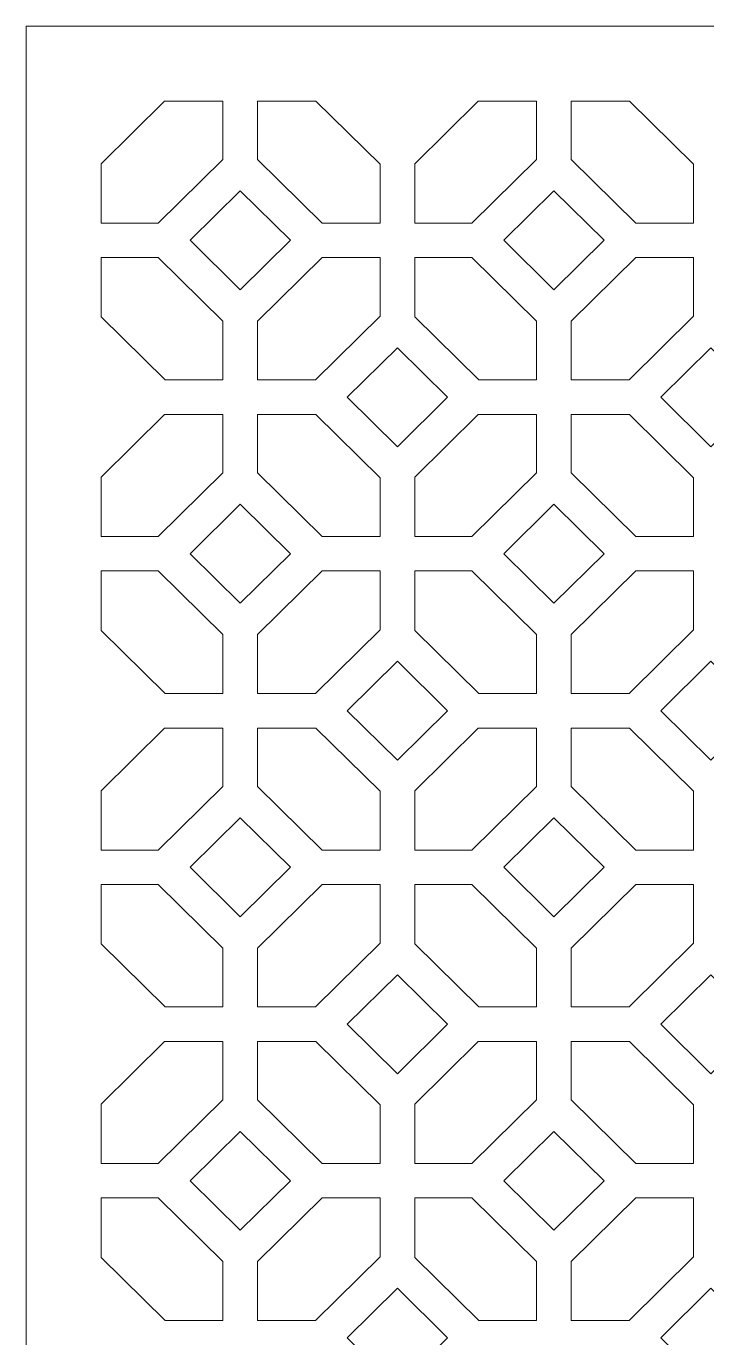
# Model space of a CAD drawing. Header units: centimetres. Extents: x -9.81 to -1.85, y -9.5 to -1.54.
# Drawn here: x -9.811 to -7.746, y -5.52 to -1.54 of the extents above; entities that cross this region are included whole.
import ezdxf

# ---------------------------------------------------------------- set-up
doc = ezdxf.new("R2010")
doc.units = ezdxf.units.CM
doc.header["$MEASUREMENT"] = 0
doc.layers.add('layer 1', color=7, linetype='Continuous')

msp = doc.modelspace()

# ---------------------------------------------------------------- linework, layer by layer
at = {"layer": 'layer 1', "color": 250, "lineweight": 9}
msp.add_open_spline([(-9.81081, -1.54001), (-9.81081, -1.54001), (-1.85082, -1.54001), (-1.85082, -1.54001), (-1.85082, -1.54001), (-1.85082, -1.54001), (-1.85082, -9.5), (-1.85082, -9.5), (-1.85082, -9.5), (-1.85082, -9.5), (-9.81081, -9.5), (-9.81081, -9.5), (-9.81081, -9.5), (-9.81081, -9.5), (-9.81081, -1.54001), (-9.81081, -1.54001)], degree=3, knots=[0, 0, 0, 0, 0.2, 0.2, 0.2, 0.2, 0.4, 0.4, 0.4, 0.4, 0.6, 0.6, 0.6, 0.6, 1, 1, 1, 1], dxfattribs=at)
at = {"layer": 'layer 1', "color": 7, "lineweight": 9}
for points, knots in [([(-9.39091, -1.76705), (-9.39091, -1.76705), (-9.39091, -1.76705), (-9.39091, -1.76705), (-9.39091, -1.76705), (-9.39091, -1.76705), (-9.58378, -1.95716), (-9.58378, -1.95716), (-9.58378, -1.95716), (-9.58378, -1.95716), (-9.58378, -2.1374), (-9.58378, -2.1374), (-9.58378, -2.1374), (-9.58378, -2.1374), (-9.41023, -2.1374), (-9.41023, -2.1374), (-9.41023, -2.1374), (-9.41023, -2.1374), (-9.21428, -1.94425), (-9.21428, -1.94425), (-9.21428, -1.94425), (-9.21428, -1.94425), (-9.21428, -1.76705), (-9.21428, -1.76705), (-9.21428, -1.76705), (-9.21428, -1.76705), (-9.39091, -1.76705), (-9.39091, -1.76705)], [0, 0, 0, 0, 0.125, 0.125, 0.125, 0.125, 0.25, 0.25, 0.25, 0.25, 0.375, 0.375, 0.375, 0.375, 0.5, 0.5, 0.5, 0.5, 0.625, 0.625, 0.625, 0.625, 0.75, 0.75, 0.75, 0.75, 1, 1, 1, 1]), ([(-9.10901, -1.76705), (-9.10901, -1.76705), (-9.10901, -1.76705), (-9.10901, -1.76705), (-9.10901, -1.76705), (-9.10901, -1.76705), (-9.10901, -1.94425), (-9.10901, -1.94425), (-9.10901, -1.94425), (-9.10901, -1.94425), (-8.91306, -2.1374), (-8.91306, -2.1374), (-8.91306, -2.1374), (-8.91306, -2.1374), (-8.73766, -2.1374), (-8.73766, -2.1374), (-8.73766, -2.1374), (-8.73766, -2.1374), (-8.73766, -1.95898), (-8.73766, -1.95898), (-8.73766, -1.95898), (-8.73766, -1.95898), (-8.93238, -1.76705), (-8.93238, -1.76705), (-8.93238, -1.76705), (-8.93238, -1.76705), (-9.10901, -1.76705), (-9.10901, -1.76705)], [0, 0, 0, 0, 0.125, 0.125, 0.125, 0.125, 0.25, 0.25, 0.25, 0.25, 0.375, 0.375, 0.375, 0.375, 0.5, 0.5, 0.5, 0.5, 0.625, 0.625, 0.625, 0.625, 0.75, 0.75, 0.75, 0.75, 1, 1, 1, 1]), ([(-8.43951, -1.76705), (-8.43951, -1.76705), (-8.63239, -1.95716), (-8.63239, -1.95716), (-8.63239, -1.95716), (-8.63239, -1.95716), (-8.63239, -2.1374), (-8.63239, -2.1374), (-8.63239, -2.1374), (-8.63239, -2.1374), (-8.45882, -2.1374), (-8.45882, -2.1374), (-8.45882, -2.1374), (-8.45882, -2.1374), (-8.26289, -1.94425), (-8.26289, -1.94425), (-8.26289, -1.94425), (-8.26289, -1.94425), (-8.26289, -1.76705), (-8.26289, -1.76705), (-8.26289, -1.76705), (-8.26289, -1.76705), (-8.43951, -1.76705), (-8.43951, -1.76705)], [0, 0, 0, 0, 0.1428571, 0.1428571, 0.1428571, 0.1428571, 0.2857143, 0.2857143, 0.2857143, 0.2857143, 0.4285714, 0.4285714, 0.4285714, 0.4285714, 0.5714286, 0.5714286, 0.5714286, 0.5714286, 0.7142857, 0.7142857, 0.7142857, 0.7142857, 1, 1, 1, 1]), ([(-8.15762, -1.76705), (-8.15762, -1.76705), (-8.15762, -1.76705), (-8.15762, -1.76705), (-8.15762, -1.76705), (-8.15762, -1.76705), (-8.15762, -1.94425), (-8.15762, -1.94425), (-8.15762, -1.94425), (-8.15762, -1.94425), (-7.96167, -2.1374), (-7.96167, -2.1374), (-7.96167, -2.1374), (-7.96167, -2.1374), (-7.78625, -2.1374), (-7.78625, -2.1374), (-7.78625, -2.1374), (-7.78625, -2.1374), (-7.78625, -1.95898), (-7.78625, -1.95898), (-7.78625, -1.95898), (-7.78625, -1.95898), (-7.98099, -1.76705), (-7.98099, -1.76705), (-7.98099, -1.76705), (-7.98099, -1.76705), (-8.15762, -1.76705), (-8.15762, -1.76705)], [0, 0, 0, 0, 0.125, 0.125, 0.125, 0.125, 0.25, 0.25, 0.25, 0.25, 0.375, 0.375, 0.375, 0.375, 0.5, 0.5, 0.5, 0.5, 0.625, 0.625, 0.625, 0.625, 0.75, 0.75, 0.75, 0.75, 1, 1, 1, 1]), ([(-9.3139, -2.18951), (-9.3139, -2.18951), (-9.16166, -2.33957), (-9.16166, -2.33957), (-9.16166, -2.33957), (-9.16166, -2.33957), (-9.0094, -2.18951), (-9.0094, -2.18951), (-9.0094, -2.18951), (-9.0094, -2.18951), (-9.16166, -2.03943), (-9.16166, -2.03943), (-9.16166, -2.03943), (-9.16166, -2.03943), (-9.3139, -2.18951), (-9.3139, -2.18951)], [0, 0, 0, 0, 0.2, 0.2, 0.2, 0.2, 0.4, 0.4, 0.4, 0.4, 0.6, 0.6, 0.6, 0.6, 1, 1, 1, 1]), ([(-8.36251, -2.18951), (-8.36251, -2.18951), (-8.36251, -2.18951), (-8.36251, -2.18951), (-8.36251, -2.18951), (-8.36251, -2.18951), (-8.21025, -2.33957), (-8.21025, -2.33957), (-8.21025, -2.33957), (-8.21025, -2.33957), (-8.05799, -2.18951), (-8.05799, -2.18951), (-8.05799, -2.18951), (-8.05799, -2.18951), (-8.21025, -2.03943), (-8.21025, -2.03943), (-8.21025, -2.03943), (-8.21025, -2.03943), (-8.36251, -2.18951), (-8.36251, -2.18951)], [0, 0, 0, 0, 0.1666667, 0.1666667, 0.1666667, 0.1666667, 0.3333333, 0.3333333, 0.3333333, 0.3333333, 0.5, 0.5, 0.5, 0.5, 0.6666667, 0.6666667, 0.6666667, 0.6666667, 1, 1, 1, 1]), ([(-9.58378, -2.42184), (-9.58378, -2.42184), (-9.58378, -2.42184), (-9.58378, -2.42184), (-9.58378, -2.42184), (-9.58378, -2.42184), (-9.38968, -2.61317), (-9.38968, -2.61317), (-9.38968, -2.61317), (-9.38968, -2.61317), (-9.21428, -2.61317), (-9.21428, -2.61317), (-9.21428, -2.61317), (-9.21428, -2.61317), (-9.21428, -2.43475), (-9.21428, -2.43475), (-9.21428, -2.43475), (-9.21428, -2.43475), (-9.41023, -2.24161), (-9.41023, -2.24161), (-9.41023, -2.24161), (-9.41023, -2.24161), (-9.58378, -2.24161), (-9.58378, -2.24161), (-9.58378, -2.24161), (-9.58378, -2.24161), (-9.58378, -2.42184), (-9.58378, -2.42184)], [0, 0, 0, 0, 0.125, 0.125, 0.125, 0.125, 0.25, 0.25, 0.25, 0.25, 0.375, 0.375, 0.375, 0.375, 0.5, 0.5, 0.5, 0.5, 0.625, 0.625, 0.625, 0.625, 0.75, 0.75, 0.75, 0.75, 1, 1, 1, 1]), ([(-8.73766, -2.42003), (-8.73766, -2.42003), (-8.73766, -2.42003), (-8.73766, -2.42003), (-8.73766, -2.42003), (-8.73766, -2.42003), (-8.73766, -2.24161), (-8.73766, -2.24161), (-8.73766, -2.24161), (-8.73766, -2.24161), (-8.91306, -2.24161), (-8.91306, -2.24161), (-8.91306, -2.24161), (-8.91306, -2.24161), (-9.10901, -2.43475), (-9.10901, -2.43475), (-9.10901, -2.43475), (-9.10901, -2.43475), (-9.10901, -2.61317), (-9.10901, -2.61317), (-9.10901, -2.61317), (-9.10901, -2.61317), (-8.93361, -2.61317), (-8.93361, -2.61317), (-8.93361, -2.61317), (-8.93361, -2.61317), (-8.73766, -2.42003), (-8.73766, -2.42003)], [0, 0, 0, 0, 0.125, 0.125, 0.125, 0.125, 0.25, 0.25, 0.25, 0.25, 0.375, 0.375, 0.375, 0.375, 0.5, 0.5, 0.5, 0.5, 0.625, 0.625, 0.625, 0.625, 0.75, 0.75, 0.75, 0.75, 1, 1, 1, 1]), ([(-8.63239, -2.42184), (-8.63239, -2.42184), (-8.63239, -2.42184), (-8.63239, -2.42184), (-8.63239, -2.42184), (-8.63239, -2.42184), (-8.43827, -2.61317), (-8.43827, -2.61317), (-8.43827, -2.61317), (-8.43827, -2.61317), (-8.26289, -2.61317), (-8.26289, -2.61317), (-8.26289, -2.61317), (-8.26289, -2.61317), (-8.26289, -2.43475), (-8.26289, -2.43475), (-8.26289, -2.43475), (-8.26289, -2.43475), (-8.45882, -2.24161), (-8.45882, -2.24161), (-8.45882, -2.24161), (-8.45882, -2.24161), (-8.63239, -2.24161), (-8.63239, -2.24161), (-8.63239, -2.24161), (-8.63239, -2.24161), (-8.63239, -2.42184), (-8.63239, -2.42184)], [0, 0, 0, 0, 0.125, 0.125, 0.125, 0.125, 0.25, 0.25, 0.25, 0.25, 0.375, 0.375, 0.375, 0.375, 0.5, 0.5, 0.5, 0.5, 0.625, 0.625, 0.625, 0.625, 0.75, 0.75, 0.75, 0.75, 1, 1, 1, 1]), ([(-7.78625, -2.42003), (-7.78625, -2.42003), (-7.78625, -2.42003), (-7.78625, -2.42003), (-7.78625, -2.42003), (-7.78625, -2.42003), (-7.78625, -2.24161), (-7.78625, -2.24161), (-7.78625, -2.24161), (-7.78625, -2.24161), (-7.96167, -2.24161), (-7.96167, -2.24161), (-7.96167, -2.24161), (-7.96167, -2.24161), (-8.15762, -2.43475), (-8.15762, -2.43475), (-8.15762, -2.43475), (-8.15762, -2.43475), (-8.15762, -2.61317), (-8.15762, -2.61317), (-8.15762, -2.61317), (-8.15762, -2.61317), (-7.98222, -2.61317), (-7.98222, -2.61317), (-7.98222, -2.61317), (-7.98222, -2.61317), (-7.78625, -2.42003), (-7.78625, -2.42003)], [0, 0, 0, 0, 0.125, 0.125, 0.125, 0.125, 0.25, 0.25, 0.25, 0.25, 0.375, 0.375, 0.375, 0.375, 0.5, 0.5, 0.5, 0.5, 0.625, 0.625, 0.625, 0.625, 0.75, 0.75, 0.75, 0.75, 1, 1, 1, 1]), ([(-8.83728, -2.66582), (-8.83728, -2.66582), (-8.68502, -2.81588), (-8.68502, -2.81588), (-8.68502, -2.81588), (-8.68502, -2.81588), (-8.53278, -2.66582), (-8.53278, -2.66582), (-8.53278, -2.66582), (-8.53278, -2.66582), (-8.68502, -2.51574), (-8.68502, -2.51574), (-8.68502, -2.51574), (-8.68502, -2.51574), (-8.83728, -2.66582), (-8.83728, -2.66582)], [0, 0, 0, 0, 0.2, 0.2, 0.2, 0.2, 0.4, 0.4, 0.4, 0.4, 0.6, 0.6, 0.6, 0.6, 1, 1, 1, 1]), ([(-7.88587, -2.66582), (-7.88587, -2.66582), (-7.73363, -2.81588), (-7.73363, -2.81588), (-7.73363, -2.81588), (-7.73363, -2.81588), (-7.58137, -2.66582), (-7.58137, -2.66582), (-7.58137, -2.66582), (-7.58137, -2.66582), (-7.73363, -2.51574), (-7.73363, -2.51574), (-7.73363, -2.51574), (-7.73363, -2.51574), (-7.88587, -2.66582), (-7.88587, -2.66582)], [0, 0, 0, 0, 0.2, 0.2, 0.2, 0.2, 0.4, 0.4, 0.4, 0.4, 0.6, 0.6, 0.6, 0.6, 1, 1, 1, 1]), ([(-9.39091, -2.71845), (-9.39091, -2.71845), (-9.39091, -2.71845), (-9.39091, -2.71845), (-9.39091, -2.71845), (-9.39091, -2.71845), (-9.58378, -2.90856), (-9.58378, -2.90856), (-9.58378, -2.90856), (-9.58378, -2.90856), (-9.58378, -3.0888), (-9.58378, -3.0888), (-9.58378, -3.0888), (-9.58378, -3.0888), (-9.41023, -3.0888), (-9.41023, -3.0888), (-9.41023, -3.0888), (-9.41023, -3.0888), (-9.21428, -2.89566), (-9.21428, -2.89566), (-9.21428, -2.89566), (-9.21428, -2.89566), (-9.21428, -2.71845), (-9.21428, -2.71845), (-9.21428, -2.71845), (-9.21428, -2.71845), (-9.39091, -2.71845), (-9.39091, -2.71845)], [0, 0, 0, 0, 0.125, 0.125, 0.125, 0.125, 0.25, 0.25, 0.25, 0.25, 0.375, 0.375, 0.375, 0.375, 0.5, 0.5, 0.5, 0.5, 0.625, 0.625, 0.625, 0.625, 0.75, 0.75, 0.75, 0.75, 1, 1, 1, 1]), ([(-9.10901, -2.71845), (-9.10901, -2.71845), (-9.10901, -2.71845), (-9.10901, -2.71845), (-9.10901, -2.71845), (-9.10901, -2.71845), (-9.10901, -2.89566), (-9.10901, -2.89566), (-9.10901, -2.89566), (-9.10901, -2.89566), (-8.91306, -3.0888), (-8.91306, -3.0888), (-8.91306, -3.0888), (-8.91306, -3.0888), (-8.73766, -3.0888), (-8.73766, -3.0888), (-8.73766, -3.0888), (-8.73766, -3.0888), (-8.73766, -2.91038), (-8.73766, -2.91038), (-8.73766, -2.91038), (-8.73766, -2.91038), (-8.93238, -2.71845), (-8.93238, -2.71845), (-8.93238, -2.71845), (-8.93238, -2.71845), (-9.10901, -2.71845), (-9.10901, -2.71845)], [0, 0, 0, 0, 0.125, 0.125, 0.125, 0.125, 0.25, 0.25, 0.25, 0.25, 0.375, 0.375, 0.375, 0.375, 0.5, 0.5, 0.5, 0.5, 0.625, 0.625, 0.625, 0.625, 0.75, 0.75, 0.75, 0.75, 1, 1, 1, 1]), ([(-8.43951, -2.71845), (-8.43951, -2.71845), (-8.43951, -2.71845), (-8.43951, -2.71845), (-8.43951, -2.71845), (-8.43951, -2.71845), (-8.63239, -2.90856), (-8.63239, -2.90856), (-8.63239, -2.90856), (-8.63239, -2.90856), (-8.63239, -3.0888), (-8.63239, -3.0888), (-8.63239, -3.0888), (-8.63239, -3.0888), (-8.45882, -3.0888), (-8.45882, -3.0888), (-8.45882, -3.0888), (-8.45882, -3.0888), (-8.26289, -2.89566), (-8.26289, -2.89566), (-8.26289, -2.89566), (-8.26289, -2.89566), (-8.26289, -2.71845), (-8.26289, -2.71845), (-8.26289, -2.71845), (-8.26289, -2.71845), (-8.43951, -2.71845), (-8.43951, -2.71845)], [0, 0, 0, 0, 0.125, 0.125, 0.125, 0.125, 0.25, 0.25, 0.25, 0.25, 0.375, 0.375, 0.375, 0.375, 0.5, 0.5, 0.5, 0.5, 0.625, 0.625, 0.625, 0.625, 0.75, 0.75, 0.75, 0.75, 1, 1, 1, 1]), ([(-8.15762, -2.71845), (-8.15762, -2.71845), (-8.15762, -2.71845), (-8.15762, -2.71845), (-8.15762, -2.71845), (-8.15762, -2.71845), (-8.15762, -2.89566), (-8.15762, -2.89566), (-8.15762, -2.89566), (-8.15762, -2.89566), (-7.96167, -3.0888), (-7.96167, -3.0888), (-7.96167, -3.0888), (-7.96167, -3.0888), (-7.78625, -3.0888), (-7.78625, -3.0888), (-7.78625, -3.0888), (-7.78625, -3.0888), (-7.78625, -2.91038), (-7.78625, -2.91038), (-7.78625, -2.91038), (-7.78625, -2.91038), (-7.98099, -2.71845), (-7.98099, -2.71845), (-7.98099, -2.71845), (-7.98099, -2.71845), (-8.15762, -2.71845), (-8.15762, -2.71845)], [0, 0, 0, 0, 0.125, 0.125, 0.125, 0.125, 0.25, 0.25, 0.25, 0.25, 0.375, 0.375, 0.375, 0.375, 0.5, 0.5, 0.5, 0.5, 0.625, 0.625, 0.625, 0.625, 0.75, 0.75, 0.75, 0.75, 1, 1, 1, 1]), ([(-9.3139, -3.1409), (-9.3139, -3.1409), (-9.16166, -3.29097), (-9.16166, -3.29097), (-9.16166, -3.29097), (-9.16166, -3.29097), (-9.0094, -3.1409), (-9.0094, -3.1409), (-9.0094, -3.1409), (-9.0094, -3.1409), (-9.16166, -2.99083), (-9.16166, -2.99083), (-9.16166, -2.99083), (-9.16166, -2.99083), (-9.3139, -3.1409), (-9.3139, -3.1409)], [0, 0, 0, 0, 0.2, 0.2, 0.2, 0.2, 0.4, 0.4, 0.4, 0.4, 0.6, 0.6, 0.6, 0.6, 1, 1, 1, 1]), ([(-8.36251, -3.1409), (-8.36251, -3.1409), (-8.21025, -3.29097), (-8.21025, -3.29097), (-8.21025, -3.29097), (-8.21025, -3.29097), (-8.05799, -3.1409), (-8.05799, -3.1409), (-8.05799, -3.1409), (-8.05799, -3.1409), (-8.21025, -2.99083), (-8.21025, -2.99083), (-8.21025, -2.99083), (-8.21025, -2.99083), (-8.36251, -3.1409), (-8.36251, -3.1409)], [0, 0, 0, 0, 0.2, 0.2, 0.2, 0.2, 0.4, 0.4, 0.4, 0.4, 0.6, 0.6, 0.6, 0.6, 1, 1, 1, 1]), ([(-9.58378, -3.37324), (-9.58378, -3.37324), (-9.58378, -3.37324), (-9.58378, -3.37324), (-9.58378, -3.37324), (-9.58378, -3.37324), (-9.38968, -3.56457), (-9.38968, -3.56457), (-9.38968, -3.56457), (-9.38968, -3.56457), (-9.21428, -3.56457), (-9.21428, -3.56457), (-9.21428, -3.56457), (-9.21428, -3.56457), (-9.21428, -3.38615), (-9.21428, -3.38615), (-9.21428, -3.38615), (-9.21428, -3.38615), (-9.41023, -3.193), (-9.41023, -3.193), (-9.41023, -3.193), (-9.41023, -3.193), (-9.58378, -3.193), (-9.58378, -3.193), (-9.58378, -3.193), (-9.58378, -3.193), (-9.58378, -3.37324), (-9.58378, -3.37324)], [0, 0, 0, 0, 0.125, 0.125, 0.125, 0.125, 0.25, 0.25, 0.25, 0.25, 0.375, 0.375, 0.375, 0.375, 0.5, 0.5, 0.5, 0.5, 0.625, 0.625, 0.625, 0.625, 0.75, 0.75, 0.75, 0.75, 1, 1, 1, 1]), ([(-8.73766, -3.37142), (-8.73766, -3.37142), (-8.73766, -3.37142), (-8.73766, -3.37142), (-8.73766, -3.37142), (-8.73766, -3.37142), (-8.73766, -3.193), (-8.73766, -3.193), (-8.73766, -3.193), (-8.73766, -3.193), (-8.91306, -3.193), (-8.91306, -3.193), (-8.91306, -3.193), (-8.91306, -3.193), (-9.10901, -3.38615), (-9.10901, -3.38615), (-9.10901, -3.38615), (-9.10901, -3.38615), (-9.10901, -3.56457), (-9.10901, -3.56457), (-9.10901, -3.56457), (-9.10901, -3.56457), (-8.93361, -3.56457), (-8.93361, -3.56457), (-8.93361, -3.56457), (-8.93361, -3.56457), (-8.73766, -3.37142), (-8.73766, -3.37142)], [0, 0, 0, 0, 0.125, 0.125, 0.125, 0.125, 0.25, 0.25, 0.25, 0.25, 0.375, 0.375, 0.375, 0.375, 0.5, 0.5, 0.5, 0.5, 0.625, 0.625, 0.625, 0.625, 0.75, 0.75, 0.75, 0.75, 1, 1, 1, 1]), ([(-8.63239, -3.37324), (-8.63239, -3.37324), (-8.63239, -3.37324), (-8.63239, -3.37324), (-8.63239, -3.37324), (-8.63239, -3.37324), (-8.43827, -3.56457), (-8.43827, -3.56457), (-8.43827, -3.56457), (-8.43827, -3.56457), (-8.26289, -3.56457), (-8.26289, -3.56457), (-8.26289, -3.56457), (-8.26289, -3.56457), (-8.26289, -3.38615), (-8.26289, -3.38615), (-8.26289, -3.38615), (-8.26289, -3.38615), (-8.45882, -3.193), (-8.45882, -3.193), (-8.45882, -3.193), (-8.45882, -3.193), (-8.63239, -3.193), (-8.63239, -3.193), (-8.63239, -3.193), (-8.63239, -3.193), (-8.63239, -3.37324), (-8.63239, -3.37324)], [0, 0, 0, 0, 0.125, 0.125, 0.125, 0.125, 0.25, 0.25, 0.25, 0.25, 0.375, 0.375, 0.375, 0.375, 0.5, 0.5, 0.5, 0.5, 0.625, 0.625, 0.625, 0.625, 0.75, 0.75, 0.75, 0.75, 1, 1, 1, 1]), ([(-7.78625, -3.37142), (-7.78625, -3.37142), (-7.78625, -3.37142), (-7.78625, -3.37142), (-7.78625, -3.37142), (-7.78625, -3.37142), (-7.78625, -3.193), (-7.78625, -3.193), (-7.78625, -3.193), (-7.78625, -3.193), (-7.96167, -3.193), (-7.96167, -3.193), (-7.96167, -3.193), (-7.96167, -3.193), (-8.15762, -3.38615), (-8.15762, -3.38615), (-8.15762, -3.38615), (-8.15762, -3.38615), (-8.15762, -3.56457), (-8.15762, -3.56457), (-8.15762, -3.56457), (-8.15762, -3.56457), (-7.98222, -3.56457), (-7.98222, -3.56457), (-7.98222, -3.56457), (-7.98222, -3.56457), (-7.78625, -3.37142), (-7.78625, -3.37142)], [0, 0, 0, 0, 0.125, 0.125, 0.125, 0.125, 0.25, 0.25, 0.25, 0.25, 0.375, 0.375, 0.375, 0.375, 0.5, 0.5, 0.5, 0.5, 0.625, 0.625, 0.625, 0.625, 0.75, 0.75, 0.75, 0.75, 1, 1, 1, 1]), ([(-8.83728, -3.61721), (-8.83728, -3.61721), (-8.68502, -3.76728), (-8.68502, -3.76728), (-8.68502, -3.76728), (-8.68502, -3.76728), (-8.53278, -3.61721), (-8.53278, -3.61721), (-8.53278, -3.61721), (-8.53278, -3.61721), (-8.68502, -3.46713), (-8.68502, -3.46713), (-8.68502, -3.46713), (-8.68502, -3.46713), (-8.83728, -3.61721), (-8.83728, -3.61721)], [0, 0, 0, 0, 0.2, 0.2, 0.2, 0.2, 0.4, 0.4, 0.4, 0.4, 0.6, 0.6, 0.6, 0.6, 1, 1, 1, 1]), ([(-7.88587, -3.61721), (-7.88587, -3.61721), (-7.73363, -3.76728), (-7.73363, -3.76728), (-7.73363, -3.76728), (-7.73363, -3.76728), (-7.58137, -3.61721), (-7.58137, -3.61721), (-7.58137, -3.61721), (-7.58137, -3.61721), (-7.73363, -3.46713), (-7.73363, -3.46713), (-7.73363, -3.46713), (-7.73363, -3.46713), (-7.88587, -3.61721), (-7.88587, -3.61721)], [0, 0, 0, 0, 0.2, 0.2, 0.2, 0.2, 0.4, 0.4, 0.4, 0.4, 0.6, 0.6, 0.6, 0.6, 1, 1, 1, 1]), ([(-9.39091, -3.66985), (-9.39091, -3.66985), (-9.39091, -3.66985), (-9.39091, -3.66985), (-9.39091, -3.66985), (-9.39091, -3.66985), (-9.58378, -3.85996), (-9.58378, -3.85996), (-9.58378, -3.85996), (-9.58378, -3.85996), (-9.58378, -4.0402), (-9.58378, -4.0402), (-9.58378, -4.0402), (-9.58378, -4.0402), (-9.41023, -4.0402), (-9.41023, -4.0402), (-9.41023, -4.0402), (-9.41023, -4.0402), (-9.21428, -3.84705), (-9.21428, -3.84705), (-9.21428, -3.84705), (-9.21428, -3.84705), (-9.21428, -3.66985), (-9.21428, -3.66985), (-9.21428, -3.66985), (-9.21428, -3.66985), (-9.39091, -3.66985), (-9.39091, -3.66985)], [0, 0, 0, 0, 0.125, 0.125, 0.125, 0.125, 0.25, 0.25, 0.25, 0.25, 0.375, 0.375, 0.375, 0.375, 0.5, 0.5, 0.5, 0.5, 0.625, 0.625, 0.625, 0.625, 0.75, 0.75, 0.75, 0.75, 1, 1, 1, 1]), ([(-9.10901, -3.66985), (-9.10901, -3.66985), (-9.10901, -3.66985), (-9.10901, -3.66985), (-9.10901, -3.66985), (-9.10901, -3.66985), (-9.10901, -3.84705), (-9.10901, -3.84705), (-9.10901, -3.84705), (-9.10901, -3.84705), (-8.91306, -4.0402), (-8.91306, -4.0402), (-8.91306, -4.0402), (-8.91306, -4.0402), (-8.73766, -4.0402), (-8.73766, -4.0402), (-8.73766, -4.0402), (-8.73766, -4.0402), (-8.73766, -3.86178), (-8.73766, -3.86178), (-8.73766, -3.86178), (-8.73766, -3.86178), (-8.93238, -3.66985), (-8.93238, -3.66985), (-8.93238, -3.66985), (-8.93238, -3.66985), (-9.10901, -3.66985), (-9.10901, -3.66985)], [0, 0, 0, 0, 0.125, 0.125, 0.125, 0.125, 0.25, 0.25, 0.25, 0.25, 0.375, 0.375, 0.375, 0.375, 0.5, 0.5, 0.5, 0.5, 0.625, 0.625, 0.625, 0.625, 0.75, 0.75, 0.75, 0.75, 1, 1, 1, 1]), ([(-8.43951, -3.66985), (-8.43951, -3.66985), (-8.63239, -3.85996), (-8.63239, -3.85996), (-8.63239, -3.85996), (-8.63239, -3.85996), (-8.63239, -4.0402), (-8.63239, -4.0402), (-8.63239, -4.0402), (-8.63239, -4.0402), (-8.45882, -4.0402), (-8.45882, -4.0402), (-8.45882, -4.0402), (-8.45882, -4.0402), (-8.26289, -3.84705), (-8.26289, -3.84705), (-8.26289, -3.84705), (-8.26289, -3.84705), (-8.26289, -3.66985), (-8.26289, -3.66985), (-8.26289, -3.66985), (-8.26289, -3.66985), (-8.43951, -3.66985), (-8.43951, -3.66985)], [0, 0, 0, 0, 0.1428571, 0.1428571, 0.1428571, 0.1428571, 0.2857143, 0.2857143, 0.2857143, 0.2857143, 0.4285714, 0.4285714, 0.4285714, 0.4285714, 0.5714286, 0.5714286, 0.5714286, 0.5714286, 0.7142857, 0.7142857, 0.7142857, 0.7142857, 1, 1, 1, 1]), ([(-8.15762, -3.66985), (-8.15762, -3.66985), (-8.15762, -3.66985), (-8.15762, -3.66985), (-8.15762, -3.66985), (-8.15762, -3.66985), (-8.15762, -3.84705), (-8.15762, -3.84705), (-8.15762, -3.84705), (-8.15762, -3.84705), (-7.96167, -4.0402), (-7.96167, -4.0402), (-7.96167, -4.0402), (-7.96167, -4.0402), (-7.78625, -4.0402), (-7.78625, -4.0402), (-7.78625, -4.0402), (-7.78625, -4.0402), (-7.78625, -3.86178), (-7.78625, -3.86178), (-7.78625, -3.86178), (-7.78625, -3.86178), (-7.98099, -3.66985), (-7.98099, -3.66985), (-7.98099, -3.66985), (-7.98099, -3.66985), (-8.15762, -3.66985), (-8.15762, -3.66985)], [0, 0, 0, 0, 0.125, 0.125, 0.125, 0.125, 0.25, 0.25, 0.25, 0.25, 0.375, 0.375, 0.375, 0.375, 0.5, 0.5, 0.5, 0.5, 0.625, 0.625, 0.625, 0.625, 0.75, 0.75, 0.75, 0.75, 1, 1, 1, 1]), ([(-9.3139, -4.0923), (-9.3139, -4.0923), (-9.16166, -4.24237), (-9.16166, -4.24237), (-9.16166, -4.24237), (-9.16166, -4.24237), (-9.0094, -4.0923), (-9.0094, -4.0923), (-9.0094, -4.0923), (-9.0094, -4.0923), (-9.16166, -3.94223), (-9.16166, -3.94223), (-9.16166, -3.94223), (-9.16166, -3.94223), (-9.3139, -4.0923), (-9.3139, -4.0923)], [0, 0, 0, 0, 0.2, 0.2, 0.2, 0.2, 0.4, 0.4, 0.4, 0.4, 0.6, 0.6, 0.6, 0.6, 1, 1, 1, 1]), ([(-8.36251, -4.0923), (-8.36251, -4.0923), (-8.36251, -4.0923), (-8.36251, -4.0923), (-8.36251, -4.0923), (-8.36251, -4.0923), (-8.21025, -4.24237), (-8.21025, -4.24237), (-8.21025, -4.24237), (-8.21025, -4.24237), (-8.05799, -4.0923), (-8.05799, -4.0923), (-8.05799, -4.0923), (-8.05799, -4.0923), (-8.21025, -3.94223), (-8.21025, -3.94223), (-8.21025, -3.94223), (-8.21025, -3.94223), (-8.36251, -4.0923), (-8.36251, -4.0923)], [0, 0, 0, 0, 0.1666667, 0.1666667, 0.1666667, 0.1666667, 0.3333333, 0.3333333, 0.3333333, 0.3333333, 0.5, 0.5, 0.5, 0.5, 0.6666667, 0.6666667, 0.6666667, 0.6666667, 1, 1, 1, 1]), ([(-9.58378, -4.32464), (-9.58378, -4.32464), (-9.58378, -4.32464), (-9.58378, -4.32464), (-9.58378, -4.32464), (-9.58378, -4.32464), (-9.38968, -4.51597), (-9.38968, -4.51597), (-9.38968, -4.51597), (-9.38968, -4.51597), (-9.21428, -4.51597), (-9.21428, -4.51597), (-9.21428, -4.51597), (-9.21428, -4.51597), (-9.21428, -4.33755), (-9.21428, -4.33755), (-9.21428, -4.33755), (-9.21428, -4.33755), (-9.41023, -4.1444), (-9.41023, -4.1444), (-9.41023, -4.1444), (-9.41023, -4.1444), (-9.58378, -4.1444), (-9.58378, -4.1444), (-9.58378, -4.1444), (-9.58378, -4.1444), (-9.58378, -4.32464), (-9.58378, -4.32464)], [0, 0, 0, 0, 0.125, 0.125, 0.125, 0.125, 0.25, 0.25, 0.25, 0.25, 0.375, 0.375, 0.375, 0.375, 0.5, 0.5, 0.5, 0.5, 0.625, 0.625, 0.625, 0.625, 0.75, 0.75, 0.75, 0.75, 1, 1, 1, 1]), ([(-8.73766, -4.32282), (-8.73766, -4.32282), (-8.73766, -4.32282), (-8.73766, -4.32282), (-8.73766, -4.32282), (-8.73766, -4.32282), (-8.73766, -4.1444), (-8.73766, -4.1444), (-8.73766, -4.1444), (-8.73766, -4.1444), (-8.91306, -4.1444), (-8.91306, -4.1444), (-8.91306, -4.1444), (-8.91306, -4.1444), (-9.10901, -4.33755), (-9.10901, -4.33755), (-9.10901, -4.33755), (-9.10901, -4.33755), (-9.10901, -4.51597), (-9.10901, -4.51597), (-9.10901, -4.51597), (-9.10901, -4.51597), (-8.93361, -4.51597), (-8.93361, -4.51597), (-8.93361, -4.51597), (-8.93361, -4.51597), (-8.73766, -4.32282), (-8.73766, -4.32282)], [0, 0, 0, 0, 0.125, 0.125, 0.125, 0.125, 0.25, 0.25, 0.25, 0.25, 0.375, 0.375, 0.375, 0.375, 0.5, 0.5, 0.5, 0.5, 0.625, 0.625, 0.625, 0.625, 0.75, 0.75, 0.75, 0.75, 1, 1, 1, 1]), ([(-8.63239, -4.32464), (-8.63239, -4.32464), (-8.63239, -4.32464), (-8.63239, -4.32464), (-8.63239, -4.32464), (-8.63239, -4.32464), (-8.43827, -4.51597), (-8.43827, -4.51597), (-8.43827, -4.51597), (-8.43827, -4.51597), (-8.26289, -4.51597), (-8.26289, -4.51597), (-8.26289, -4.51597), (-8.26289, -4.51597), (-8.26289, -4.33755), (-8.26289, -4.33755), (-8.26289, -4.33755), (-8.26289, -4.33755), (-8.45882, -4.1444), (-8.45882, -4.1444), (-8.45882, -4.1444), (-8.45882, -4.1444), (-8.63239, -4.1444), (-8.63239, -4.1444), (-8.63239, -4.1444), (-8.63239, -4.1444), (-8.63239, -4.32464), (-8.63239, -4.32464)], [0, 0, 0, 0, 0.125, 0.125, 0.125, 0.125, 0.25, 0.25, 0.25, 0.25, 0.375, 0.375, 0.375, 0.375, 0.5, 0.5, 0.5, 0.5, 0.625, 0.625, 0.625, 0.625, 0.75, 0.75, 0.75, 0.75, 1, 1, 1, 1]), ([(-7.78625, -4.32282), (-7.78625, -4.32282), (-7.78625, -4.32282), (-7.78625, -4.32282), (-7.78625, -4.32282), (-7.78625, -4.32282), (-7.78625, -4.1444), (-7.78625, -4.1444), (-7.78625, -4.1444), (-7.78625, -4.1444), (-7.96167, -4.1444), (-7.96167, -4.1444), (-7.96167, -4.1444), (-7.96167, -4.1444), (-8.15762, -4.33755), (-8.15762, -4.33755), (-8.15762, -4.33755), (-8.15762, -4.33755), (-8.15762, -4.51597), (-8.15762, -4.51597), (-8.15762, -4.51597), (-8.15762, -4.51597), (-7.98222, -4.51597), (-7.98222, -4.51597), (-7.98222, -4.51597), (-7.98222, -4.51597), (-7.78625, -4.32282), (-7.78625, -4.32282)], [0, 0, 0, 0, 0.125, 0.125, 0.125, 0.125, 0.25, 0.25, 0.25, 0.25, 0.375, 0.375, 0.375, 0.375, 0.5, 0.5, 0.5, 0.5, 0.625, 0.625, 0.625, 0.625, 0.75, 0.75, 0.75, 0.75, 1, 1, 1, 1]), ([(-8.83728, -4.56861), (-8.83728, -4.56861), (-8.68502, -4.71868), (-8.68502, -4.71868), (-8.68502, -4.71868), (-8.68502, -4.71868), (-8.53278, -4.56861), (-8.53278, -4.56861), (-8.53278, -4.56861), (-8.53278, -4.56861), (-8.68502, -4.41853), (-8.68502, -4.41853), (-8.68502, -4.41853), (-8.68502, -4.41853), (-8.83728, -4.56861), (-8.83728, -4.56861)], [0, 0, 0, 0, 0.2, 0.2, 0.2, 0.2, 0.4, 0.4, 0.4, 0.4, 0.6, 0.6, 0.6, 0.6, 1, 1, 1, 1]), ([(-7.88587, -4.56861), (-7.88587, -4.56861), (-7.73363, -4.71868), (-7.73363, -4.71868), (-7.73363, -4.71868), (-7.73363, -4.71868), (-7.58137, -4.56861), (-7.58137, -4.56861), (-7.58137, -4.56861), (-7.58137, -4.56861), (-7.73363, -4.41853), (-7.73363, -4.41853), (-7.73363, -4.41853), (-7.73363, -4.41853), (-7.88587, -4.56861), (-7.88587, -4.56861)], [0, 0, 0, 0, 0.2, 0.2, 0.2, 0.2, 0.4, 0.4, 0.4, 0.4, 0.6, 0.6, 0.6, 0.6, 1, 1, 1, 1]), ([(-9.39091, -4.62125), (-9.39091, -4.62125), (-9.39091, -4.62125), (-9.39091, -4.62125), (-9.39091, -4.62125), (-9.39091, -4.62125), (-9.58378, -4.81136), (-9.58378, -4.81136), (-9.58378, -4.81136), (-9.58378, -4.81136), (-9.58378, -4.9916), (-9.58378, -4.9916), (-9.58378, -4.9916), (-9.58378, -4.9916), (-9.41023, -4.9916), (-9.41023, -4.9916), (-9.41023, -4.9916), (-9.41023, -4.9916), (-9.21428, -4.79845), (-9.21428, -4.79845), (-9.21428, -4.79845), (-9.21428, -4.79845), (-9.21428, -4.62125), (-9.21428, -4.62125), (-9.21428, -4.62125), (-9.21428, -4.62125), (-9.39091, -4.62125), (-9.39091, -4.62125)], [0, 0, 0, 0, 0.125, 0.125, 0.125, 0.125, 0.25, 0.25, 0.25, 0.25, 0.375, 0.375, 0.375, 0.375, 0.5, 0.5, 0.5, 0.5, 0.625, 0.625, 0.625, 0.625, 0.75, 0.75, 0.75, 0.75, 1, 1, 1, 1]), ([(-9.10901, -4.62125), (-9.10901, -4.62125), (-9.10901, -4.62125), (-9.10901, -4.62125), (-9.10901, -4.62125), (-9.10901, -4.62125), (-9.10901, -4.79845), (-9.10901, -4.79845), (-9.10901, -4.79845), (-9.10901, -4.79845), (-8.91306, -4.9916), (-8.91306, -4.9916), (-8.91306, -4.9916), (-8.91306, -4.9916), (-8.73766, -4.9916), (-8.73766, -4.9916), (-8.73766, -4.9916), (-8.73766, -4.9916), (-8.73766, -4.81318), (-8.73766, -4.81318), (-8.73766, -4.81318), (-8.73766, -4.81318), (-8.93238, -4.62125), (-8.93238, -4.62125), (-8.93238, -4.62125), (-8.93238, -4.62125), (-9.10901, -4.62125), (-9.10901, -4.62125)], [0, 0, 0, 0, 0.125, 0.125, 0.125, 0.125, 0.25, 0.25, 0.25, 0.25, 0.375, 0.375, 0.375, 0.375, 0.5, 0.5, 0.5, 0.5, 0.625, 0.625, 0.625, 0.625, 0.75, 0.75, 0.75, 0.75, 1, 1, 1, 1]), ([(-8.43951, -4.62125), (-8.43951, -4.62125), (-8.43951, -4.62125), (-8.43951, -4.62125), (-8.43951, -4.62125), (-8.43951, -4.62125), (-8.63239, -4.81136), (-8.63239, -4.81136), (-8.63239, -4.81136), (-8.63239, -4.81136), (-8.63239, -4.9916), (-8.63239, -4.9916), (-8.63239, -4.9916), (-8.63239, -4.9916), (-8.45882, -4.9916), (-8.45882, -4.9916), (-8.45882, -4.9916), (-8.45882, -4.9916), (-8.26289, -4.79845), (-8.26289, -4.79845), (-8.26289, -4.79845), (-8.26289, -4.79845), (-8.26289, -4.62125), (-8.26289, -4.62125), (-8.26289, -4.62125), (-8.26289, -4.62125), (-8.43951, -4.62125), (-8.43951, -4.62125)], [0, 0, 0, 0, 0.125, 0.125, 0.125, 0.125, 0.25, 0.25, 0.25, 0.25, 0.375, 0.375, 0.375, 0.375, 0.5, 0.5, 0.5, 0.5, 0.625, 0.625, 0.625, 0.625, 0.75, 0.75, 0.75, 0.75, 1, 1, 1, 1]), ([(-8.15762, -4.62125), (-8.15762, -4.62125), (-8.15762, -4.62125), (-8.15762, -4.62125), (-8.15762, -4.62125), (-8.15762, -4.62125), (-8.15762, -4.79845), (-8.15762, -4.79845), (-8.15762, -4.79845), (-8.15762, -4.79845), (-7.96167, -4.9916), (-7.96167, -4.9916), (-7.96167, -4.9916), (-7.96167, -4.9916), (-7.78625, -4.9916), (-7.78625, -4.9916), (-7.78625, -4.9916), (-7.78625, -4.9916), (-7.78625, -4.81318), (-7.78625, -4.81318), (-7.78625, -4.81318), (-7.78625, -4.81318), (-7.98099, -4.62125), (-7.98099, -4.62125), (-7.98099, -4.62125), (-7.98099, -4.62125), (-8.15762, -4.62125), (-8.15762, -4.62125)], [0, 0, 0, 0, 0.125, 0.125, 0.125, 0.125, 0.25, 0.25, 0.25, 0.25, 0.375, 0.375, 0.375, 0.375, 0.5, 0.5, 0.5, 0.5, 0.625, 0.625, 0.625, 0.625, 0.75, 0.75, 0.75, 0.75, 1, 1, 1, 1]), ([(-9.3139, -5.0437), (-9.3139, -5.0437), (-9.16166, -5.19377), (-9.16166, -5.19377), (-9.16166, -5.19377), (-9.16166, -5.19377), (-9.0094, -5.0437), (-9.0094, -5.0437), (-9.0094, -5.0437), (-9.0094, -5.0437), (-9.16166, -4.89363), (-9.16166, -4.89363), (-9.16166, -4.89363), (-9.16166, -4.89363), (-9.3139, -5.0437), (-9.3139, -5.0437)], [0, 0, 0, 0, 0.2, 0.2, 0.2, 0.2, 0.4, 0.4, 0.4, 0.4, 0.6, 0.6, 0.6, 0.6, 1, 1, 1, 1]), ([(-8.36251, -5.0437), (-8.36251, -5.0437), (-8.21025, -5.19377), (-8.21025, -5.19377), (-8.21025, -5.19377), (-8.21025, -5.19377), (-8.05799, -5.0437), (-8.05799, -5.0437), (-8.05799, -5.0437), (-8.05799, -5.0437), (-8.21025, -4.89363), (-8.21025, -4.89363), (-8.21025, -4.89363), (-8.21025, -4.89363), (-8.36251, -5.0437), (-8.36251, -5.0437)], [0, 0, 0, 0, 0.2, 0.2, 0.2, 0.2, 0.4, 0.4, 0.4, 0.4, 0.6, 0.6, 0.6, 0.6, 1, 1, 1, 1]), ([(-9.58378, -5.27604), (-9.58378, -5.27604), (-9.58378, -5.27604), (-9.58378, -5.27604), (-9.58378, -5.27604), (-9.58378, -5.27604), (-9.38968, -5.46737), (-9.38968, -5.46737), (-9.38968, -5.46737), (-9.38968, -5.46737), (-9.21428, -5.46737), (-9.21428, -5.46737), (-9.21428, -5.46737), (-9.21428, -5.46737), (-9.21428, -5.28895), (-9.21428, -5.28895), (-9.21428, -5.28895), (-9.21428, -5.28895), (-9.41023, -5.0958), (-9.41023, -5.0958), (-9.41023, -5.0958), (-9.41023, -5.0958), (-9.58378, -5.0958), (-9.58378, -5.0958), (-9.58378, -5.0958), (-9.58378, -5.0958), (-9.58378, -5.27604), (-9.58378, -5.27604)], [0, 0, 0, 0, 0.125, 0.125, 0.125, 0.125, 0.25, 0.25, 0.25, 0.25, 0.375, 0.375, 0.375, 0.375, 0.5, 0.5, 0.5, 0.5, 0.625, 0.625, 0.625, 0.625, 0.75, 0.75, 0.75, 0.75, 1, 1, 1, 1]), ([(-8.73766, -5.27422), (-8.73766, -5.27422), (-8.73766, -5.27422), (-8.73766, -5.27422), (-8.73766, -5.27422), (-8.73766, -5.27422), (-8.73766, -5.0958), (-8.73766, -5.0958), (-8.73766, -5.0958), (-8.73766, -5.0958), (-8.91306, -5.0958), (-8.91306, -5.0958), (-8.91306, -5.0958), (-8.91306, -5.0958), (-9.10901, -5.28895), (-9.10901, -5.28895), (-9.10901, -5.28895), (-9.10901, -5.28895), (-9.10901, -5.46737), (-9.10901, -5.46737), (-9.10901, -5.46737), (-9.10901, -5.46737), (-8.93361, -5.46737), (-8.93361, -5.46737), (-8.93361, -5.46737), (-8.93361, -5.46737), (-8.73766, -5.27422), (-8.73766, -5.27422)], [0, 0, 0, 0, 0.125, 0.125, 0.125, 0.125, 0.25, 0.25, 0.25, 0.25, 0.375, 0.375, 0.375, 0.375, 0.5, 0.5, 0.5, 0.5, 0.625, 0.625, 0.625, 0.625, 0.75, 0.75, 0.75, 0.75, 1, 1, 1, 1]), ([(-8.63239, -5.27604), (-8.63239, -5.27604), (-8.63239, -5.27604), (-8.63239, -5.27604), (-8.63239, -5.27604), (-8.63239, -5.27604), (-8.43827, -5.46737), (-8.43827, -5.46737), (-8.43827, -5.46737), (-8.43827, -5.46737), (-8.26289, -5.46737), (-8.26289, -5.46737), (-8.26289, -5.46737), (-8.26289, -5.46737), (-8.26289, -5.28895), (-8.26289, -5.28895), (-8.26289, -5.28895), (-8.26289, -5.28895), (-8.45882, -5.0958), (-8.45882, -5.0958), (-8.45882, -5.0958), (-8.45882, -5.0958), (-8.63239, -5.0958), (-8.63239, -5.0958), (-8.63239, -5.0958), (-8.63239, -5.0958), (-8.63239, -5.27604), (-8.63239, -5.27604)], [0, 0, 0, 0, 0.125, 0.125, 0.125, 0.125, 0.25, 0.25, 0.25, 0.25, 0.375, 0.375, 0.375, 0.375, 0.5, 0.5, 0.5, 0.5, 0.625, 0.625, 0.625, 0.625, 0.75, 0.75, 0.75, 0.75, 1, 1, 1, 1]), ([(-7.78625, -5.27422), (-7.78625, -5.27422), (-7.78625, -5.27422), (-7.78625, -5.27422), (-7.78625, -5.27422), (-7.78625, -5.27422), (-7.78625, -5.0958), (-7.78625, -5.0958), (-7.78625, -5.0958), (-7.78625, -5.0958), (-7.96167, -5.0958), (-7.96167, -5.0958), (-7.96167, -5.0958), (-7.96167, -5.0958), (-8.15762, -5.28895), (-8.15762, -5.28895), (-8.15762, -5.28895), (-8.15762, -5.28895), (-8.15762, -5.46737), (-8.15762, -5.46737), (-8.15762, -5.46737), (-8.15762, -5.46737), (-7.98222, -5.46737), (-7.98222, -5.46737), (-7.98222, -5.46737), (-7.98222, -5.46737), (-7.78625, -5.27422), (-7.78625, -5.27422)], [0, 0, 0, 0, 0.125, 0.125, 0.125, 0.125, 0.25, 0.25, 0.25, 0.25, 0.375, 0.375, 0.375, 0.375, 0.5, 0.5, 0.5, 0.5, 0.625, 0.625, 0.625, 0.625, 0.75, 0.75, 0.75, 0.75, 1, 1, 1, 1]), ([(-8.83728, -5.52), (-8.83728, -5.52), (-8.68502, -5.67008), (-8.68502, -5.67008), (-8.68502, -5.67008), (-8.68502, -5.67008), (-8.53278, -5.52), (-8.53278, -5.52), (-8.53278, -5.52), (-8.53278, -5.52), (-8.68502, -5.36993), (-8.68502, -5.36993), (-8.68502, -5.36993), (-8.68502, -5.36993), (-8.83728, -5.52), (-8.83728, -5.52)], [0, 0, 0, 0, 0.2, 0.2, 0.2, 0.2, 0.4, 0.4, 0.4, 0.4, 0.6, 0.6, 0.6, 0.6, 1, 1, 1, 1]), ([(-7.88587, -5.52), (-7.88587, -5.52), (-7.73363, -5.67008), (-7.73363, -5.67008), (-7.73363, -5.67008), (-7.73363, -5.67008), (-7.58137, -5.52), (-7.58137, -5.52), (-7.58137, -5.52), (-7.58137, -5.52), (-7.73363, -5.36993), (-7.73363, -5.36993), (-7.73363, -5.36993), (-7.73363, -5.36993), (-7.88587, -5.52), (-7.88587, -5.52)], [0, 0, 0, 0, 0.2, 0.2, 0.2, 0.2, 0.4, 0.4, 0.4, 0.4, 0.6, 0.6, 0.6, 0.6, 1, 1, 1, 1])]:
    msp.add_open_spline(points, degree=3, knots=knots, dxfattribs=at)

doc.saveas('drawing.dxf')
